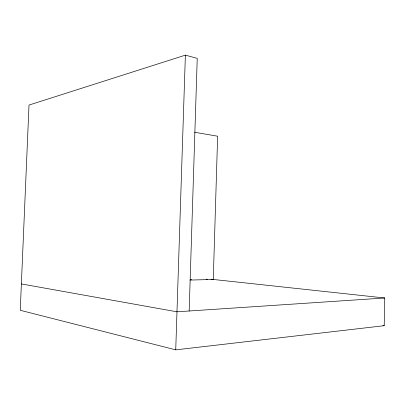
<?xml version="1.0" encoding="UTF-8"?>
<svg xmlns="http://www.w3.org/2000/svg" width="405" height="405" viewBox="0 0 405 405"><rect width="100%" height="100%" fill="white"/><g stroke="black" fill="none" stroke-linecap="round" stroke-linejoin="round"><path stroke-width="0.61" d="M189.16 311L197.235 58.35L185.379 55.146L29.008 105.067L20.25 310.291L175.73 349.854L384.208 325.701L384.75 297.989L211.081 279.227M175.73 349.854L185.379 55.146M384.75 297.989L176.975 311.809L21.374 283.93M190.32 279.678L191.621 279.647M206.115 279.283L207.385 279.248M189.965 280.063L213.268 279.465L217.637 136.207L194.587 132.268M382.958 325.519L384.208 325.701"/></g></svg>
